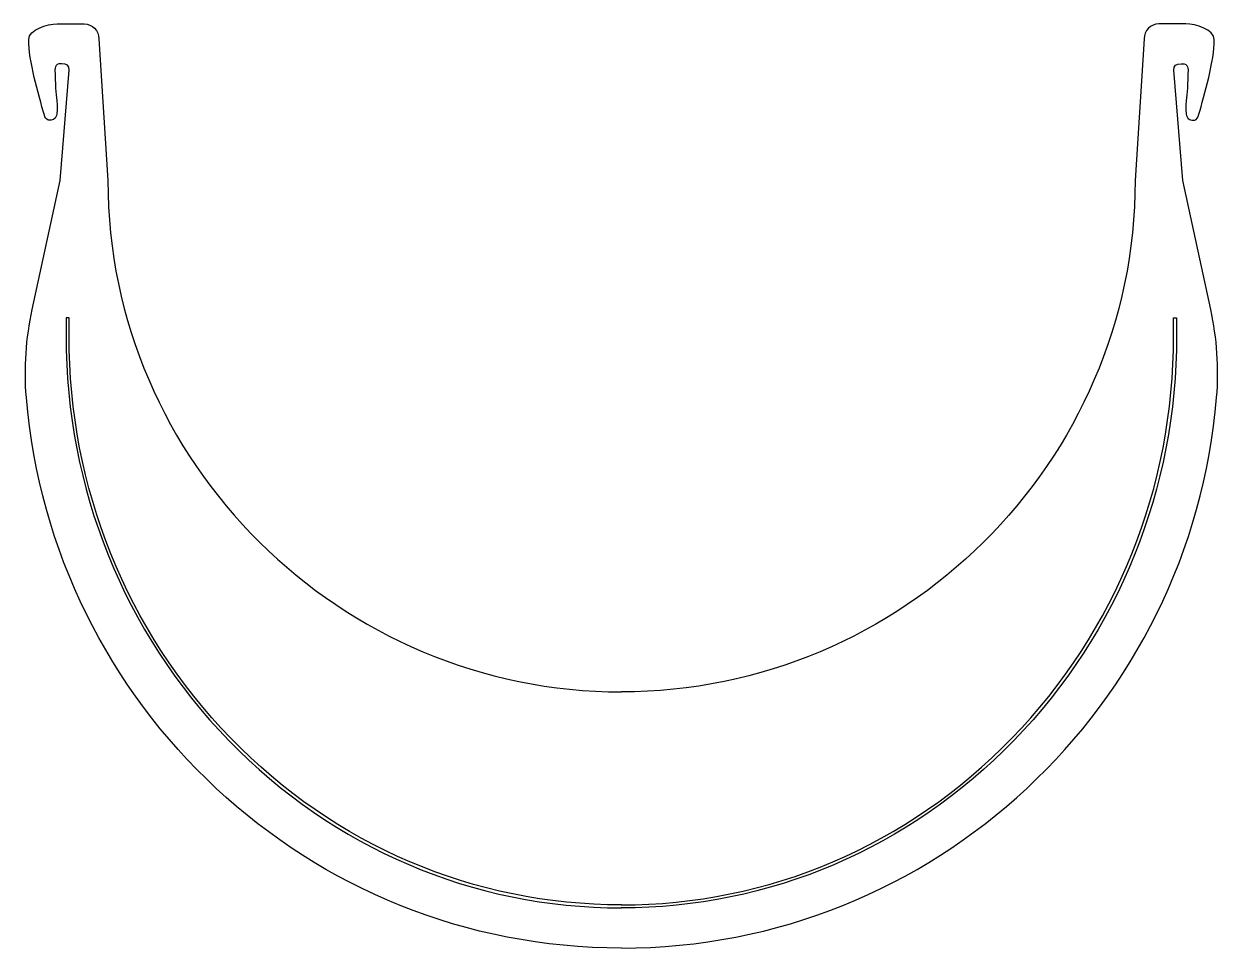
# Model space of a CAD drawing. Extents: x 290 to 491, y 53 to 208.
import ezdxf

# ---------------------------------------------------------------- set-up
doc = ezdxf.new("R2010")
doc.units = 0
doc.layers.add('faceshield_v3_Jin', color=7, linetype='CONTINUOUS')

msp = doc.modelspace()

# ---------------------------------------------------------------- linework, layer by layer
at = {"layer": 'faceshield_v3_Jin', "color": 1}
for points in [[(295.884875, 208.16297), (300.393375, 208.16297)], [(485.224725, 208.162299), (480.716225, 208.162299)], [(302.897744, 205.640609), (304.395639, 181.883848), (304.395286, 181.883848)], [(478.211856, 205.639938), (476.713961, 181.883178), (476.714314, 181.883178)], [(296.66663, 201.477478), (296.568205, 201.477478)], [(484.44297, 201.476808), (484.541395, 201.476808)], [(291.70975, 160.267037), (296.379469, 181.883848), (297.915111, 200.396214)], [(489.39985, 160.266367), (484.730131, 181.883178), (483.194489, 200.395544)], [(297.881526, 155.838265), (297.881526, 158.867568), (297.391518, 158.867568), (297.391518, 155.838265)], [(483.168454, 155.831739), (483.168454, 158.861042), (483.658462, 158.861042), (483.658462, 155.831739)]]:
    msp.add_lwpolyline(points, dxfattribs=at)
for points in [[(291.111439, 205.547122), (291.114261, 207.203767), (294.239519, 208.16297), (295.884875, 208.16297)], [(300.393375, 208.16297), (301.776616, 208.16297), (302.897744, 207.033728), (302.897744, 205.640609)], [(480.716225, 208.162299), (479.332984, 208.162299), (478.211856, 207.032705), (478.211856, 205.639938)], [(489.998161, 205.546452), (489.995339, 207.203097), (486.870081, 208.162299), (485.224725, 208.162299)], [(293.741044, 192.846064), (292.739508, 196.434873), (291.105442, 201.932914), (291.111439, 205.547122)], [(487.368556, 192.845394), (488.369739, 196.434202), (490.004158, 201.932244), (489.998161, 205.546452)], [(296.568205, 201.477478), (295.361353, 201.477478), (295.5134, 200.678789), (295.538447, 199.904442)], [(297.915111, 200.396214), (297.915111, 201.231945), (297.496364, 201.477478), (296.66663, 201.477478)], [(483.194489, 200.395544), (483.194489, 201.231274), (483.613236, 201.476808), (484.44297, 201.476808)], [(484.541395, 201.476808), (485.748247, 201.476808), (485.5962, 200.678119), (485.571153, 199.903772)], [(295.538447, 199.904442), (295.569844, 198.953706), (295.569844, 199.490986), (295.576194, 198.871861)], [(295.576194, 198.871861), (295.602653, 196.41935), (295.891225, 196.108553), (295.870411, 193.841251)], [(485.533406, 198.871191), (485.506947, 196.41868), (485.218375, 196.107883), (485.239189, 193.84058)], [(485.571153, 199.903772), (485.540108, 198.953036), (485.540108, 199.490316), (485.533406, 198.871191)], [(294.389097, 192.045259), (294.049019, 192.131689), (293.835942, 192.505281), (293.741044, 192.846064)], [(295.770575, 192.796323), (295.580075, 192.129926), (295.062197, 191.873456), (294.389097, 192.045259)], [(295.870411, 193.841251), (295.867236, 193.49447), (295.865825, 193.129345), (295.770575, 192.796323)], [(485.239189, 193.84058), (485.242364, 193.4938), (485.243775, 193.128675), (485.339025, 192.795652)], [(485.339025, 192.795652), (485.529878, 192.129255), (486.04705, 191.872786), (486.720503, 192.044589)], [(486.720503, 192.044589), (487.060581, 192.131019), (487.273658, 192.504611), (487.368556, 192.845394)], [(304.395286, 181.883848), (304.395286, 134.518846), (343.525043, 96.122161), (390.557728, 96.122161)], [(476.714314, 181.883178), (476.714314, 134.518176), (437.584557, 96.121491), (390.551872, 96.121491)], [(290.721267, 145.532921), (290.311339, 150.464049), (290.664822, 155.43116), (291.70975, 160.267037)], [(490.388333, 145.532251), (490.797908, 150.463379), (490.444778, 155.43049), (489.39985, 160.266367)], [(297.391518, 155.838265), (297.391518, 130.213194), (307.079501, 106.122353), (324.67147, 88.003334)], [(325.017545, 88.359992), (307.519062, 106.384114), (297.881526, 130.34866), (297.881526, 155.838265)], [(456.032435, 88.353466), (473.530918, 106.377587), (483.168454, 130.342134), (483.168454, 155.831739)], [(483.658462, 155.831739), (483.658462, 130.206667), (473.970479, 106.115826), (456.37851, 87.996807)], [(390.557728, 53.163707), (338.07639, 53.163707), (295.019864, 93.799825), (290.721267, 145.532921)], [(390.551872, 53.162684), (443.033209, 53.162684), (486.089736, 93.799155), (490.388333, 145.532251)], [(390.530141, 60.409762), (365.783486, 60.409762), (342.516381, 70.336223), (325.017545, 88.359992)], [(390.51984, 60.403236), (415.266495, 60.403236), (438.5336, 70.329697), (456.032435, 88.353466)], [(324.67147, 88.003334), (342.263086, 69.883256), (365.6519, 59.904937), (390.530141, 59.904937)], [(456.37851, 87.996807), (438.786894, 69.87673), (415.398081, 59.898058), (390.51984, 59.898058)]]:
    msp.add_open_spline(points, degree=3, dxfattribs=at)

doc.saveas('drawing.dxf')
